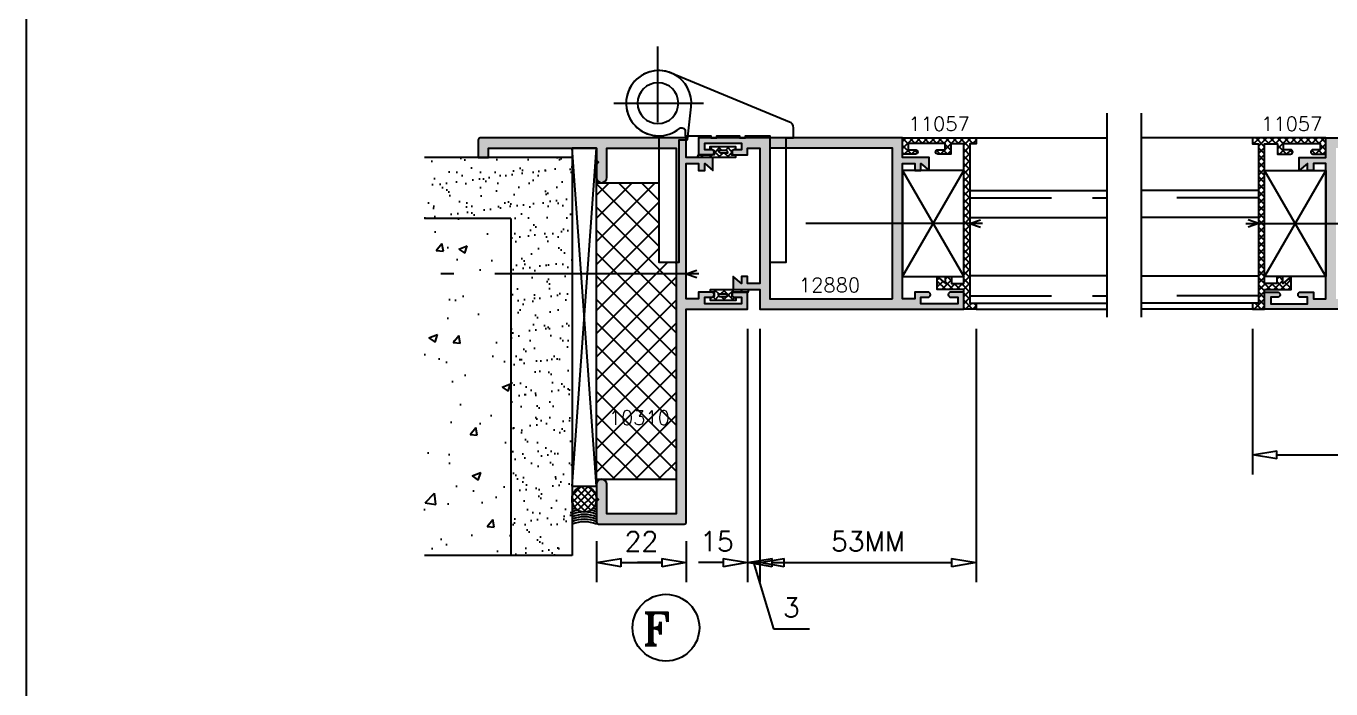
# Model space of a CAD drawing. Header units: centimetres. Extents: x -10126 to 3518, y -12053 to -9298.
# Drawn here: x 1520 to 2364, y -11293 to -10864 of the extents above; entities that cross this region are included whole.
import ezdxf
from ezdxf.enums import TextEntityAlignment as Align

# ---------------------------------------------------------------- set-up
doc = ezdxf.new("R2010")
doc.units = ezdxf.units.CM
doc.header["$LTSCALE"] = 100
doc.header["$MEASUREMENT"] = 0
doc.header["$PDMODE"] = 1
doc.linetypes.add('CENTER', pattern=[2, 1.25, -0.25, 0.25, -0.25])
doc.linetypes.add('DASHED', pattern=[0.75, 0.5, -0.25])
doc.layers.add('DEFPOINT', color=7, linetype='Continuous', plot=False)
doc.layers.add('TEXT', color=3, linetype='Continuous')
doc.layers.add('WINDOW', color=1, linetype='Continuous')
doc.layers.get('0').freeze()
doc.styles.add('ALUM18', font='romans.shx', dxfattribs={"width": 0.8, "height": 18})
doc.styles.add('ROMANS', font='romans')
doc.styles.add('ROMANT', font='romant', dxfattribs={"width": 0.75, "height": 12})
doc.dimstyles.new('ALUM18', dxfattribs={"dimtxt": 18, "dimasz": 25, "dimexe": 12, "dimexo": 12, "dimgap": 7, "dimtad": 1, "dimlfac": 0.2, "dimdsep": 46, "dimtxsty": 'ALUM18', "dimblk1": 'CLOSEDBLANK', "dimblk2": 'CLOSEDBLANK', "dimsah": 1, "dimcen": 2.5, "dimclrd": 1, "dimclre": 1, "dimclrt": 3, "dimadec": 0, "dimazin": 0, "dimtfac": 1, "dimtofl": 0, "dimtmove": 1, "dimatfit": 3, "dimldrblk": 'CLOSEDBLANK', "dimfxl": 1, "dimtolj": 1, "dimtzin": 0, "dimarcsym": 0})
pattern_1 = [(44.99999999999999, (-2526.388313559903, 987.2342237603461), (-2.20970869120796, 2.209708691207962), []), (135, (-2526.388313559903, 987.2342237603461), (-2.209708691207962, -2.20970869120796), [])]

# ---------------------------------------------------------------- blocks, each defined once
blk = doc.blocks.new('_CLOSEDBLANK')
at = {"color": 0, "linetype": 'ByBlock'}
for p, q in [((-1, 0.1666666666666667), (0, 0)), ((-1, 0.1666666666666667), (-1, -0.1666666666666667)), ((0, 0), (-1, -0.1666666666666667))]:
    blk.add_line(p, q, dxfattribs=at)
blk = doc.blocks.new('*D49')
at = {"color": 1, "lineweight": -2, "transparency": 16777216}
for p, q in [((197.9256486694503, 203.7181262749491), (197.9256486694503, 48.34944260965676)), ((205.4256486694503, 203.7181262749491), (205.4256486694503, 48.34944260965676)), ((182.9256486694503, 60.34944260965676), (167.9256486694503, 60.34944260965676)), ((197.9256486694503, 60.34944260965676), (205.4256486694503, 60.34944260965676)), ((201.6756486694503, 60.34944260965676), (213.8256486694503, 19.84944260965676)), ((220.4256486694503, 60.34944260965676), (235.4256486694503, 60.34944260965676)), ((213.8256486694503, 19.84944260965676), (235.8256486694503, 19.84944260965676))]:
    blk.add_line(p, q, dxfattribs=at)
at = {"layer": 'DEFPOINT', "color": 0, "transparency": 16777216}
for p in [(197.9256486694503, 215.7181262749491), (205.4256486694503, 215.7181262749491), (205.4256486694503, 60.34944260965676)]:
    blk.add_point(p, dxfattribs=at)
at = {"color": 1, "lineweight": -2, "transparency": 16777216, "xscale": 15, "yscale": 15, "zscale": 15}
blk.add_blockref('_CLOSEDBLANK', (197.9256486694503, 60.34944260965676), dxfattribs=at)
at = {"color": 1, "lineweight": -2, "transparency": 16777216, "xscale": 15, "yscale": 15, "zscale": 15, "rotation": 180}
blk.add_blockref('_CLOSEDBLANK', (205.4256486694503, 60.34944260965676), dxfattribs=at)
at = {"color": 3, "transparency": 16777216, "insert": (224.8256486694503, 32.84944260965676), "char_height": 12, "attachment_point": 5, "style": 'ROMANS'}
blk.add_mtext('\\A1;3', dxfattribs=at)
blk = doc.blocks.new('*D50')
at = {"color": 1, "lineweight": -2, "transparency": 16777216}
for p, q in [((197.9256486694503, 203.7181262749491), (197.9256486694503, 48.34944260965676)), ((160.4256486694503, 73.40758539891794), (160.4256486694503, 48.34944260965676)), ((145.4256486694503, 60.34944260965676), (130.4256486694503, 60.34944260965676)), ((212.9256486694503, 60.34944260965676), (227.9256486694503, 60.34944260965676))]:
    blk.add_line(p, q, dxfattribs=at)
at = {"layer": 'DEFPOINT', "color": 0, "transparency": 16777216}
for p in [(197.9256486694503, 215.7181262749491), (160.4256486694503, 85.40758539891794), (197.9256486694503, 60.34944260965676)]:
    blk.add_point(p, dxfattribs=at)
at = {"color": 1, "lineweight": -2, "transparency": 16777216, "xscale": 15, "yscale": 15, "zscale": 15}
blk.add_blockref('_CLOSEDBLANK', (160.4256486694503, 60.34944260965676), dxfattribs=at)
at = {"color": 1, "lineweight": -2, "transparency": 16777216, "xscale": 15, "yscale": 15, "zscale": 15, "rotation": 180}
blk.add_blockref('_CLOSEDBLANK', (197.9256486694503, 60.34944260965676), dxfattribs=at)
at = {"color": 3, "transparency": 16777216, "insert": (179.1756486694503, 73.34944260965676), "char_height": 12, "attachment_point": 5, "style": 'ROMANS'}
blk.add_mtext('\\A1;15', dxfattribs=at)
blk = doc.blocks.new('*D51')
at = {"color": 1, "lineweight": -2, "transparency": 16777216}
for p, q in [((105.4256486694503, 73.40758539891794), (105.4256486694503, 48.34944260965676)), ((160.4256486694503, 73.40758539891794), (160.4256486694503, 48.34944260965676)), ((120.4256486694503, 60.34944260965676), (145.4256486694503, 60.34944260965676))]:
    blk.add_line(p, q, dxfattribs=at)
at = {"layer": 'DEFPOINT', "color": 0, "transparency": 16777216}
for p in [(105.4256486694503, 85.40758539891794), (160.4256486694503, 85.40758539891794), (160.4256486694503, 60.34944260965676)]:
    blk.add_point(p, dxfattribs=at)
at = {"color": 1, "lineweight": -2, "transparency": 16777216, "xscale": 15, "yscale": 15, "zscale": 15, "rotation": 180}
blk.add_blockref('_CLOSEDBLANK', (105.4256486694503, 60.34944260965676), dxfattribs=at)
at = {"color": 1, "lineweight": -2, "transparency": 16777216, "xscale": 15, "yscale": 15, "zscale": 15}
blk.add_blockref('_CLOSEDBLANK', (160.4256486694503, 60.34944260965676), dxfattribs=at)
at = {"color": 3, "transparency": 16777216, "insert": (132.9256486694503, 73.34944260965676), "char_height": 12, "attachment_point": 5, "style": 'ROMANS'}
blk.add_mtext('\\A1;22', dxfattribs=at)
blk = doc.blocks.new('SE6')
h = blk.add_hatch()
h.set_pattern_fill('U', color=11, scale=1.2, angle=45, style=0, double=1, pattern_type=0)
h.set_pattern_definition([(44.99999999999999, (267.8520487134642, 0.2828427124746021), (-0.8485281374238569, 0.8485281374238568), []), (135, (267.8520487134642, 0.2828427124746021), (-0.848528137423857, -0.8485281374238567), [])])
edge = h.paths.add_edge_path()
edge.add_ellipse((-0.5267120752652374, -0.08623168003198155), major_axis=(-2.258281528316132e-15, -3.178248702944439), ratio=0.94391606208183, start_angle=0, end_angle=360)
at = {"color": 21}
for centre, start, end in [((-0.5267120752651806, -8.025999165968443), 112.0199904437736, 112.6198649480406), ((-0.5267120752651806, -8.625999165968445), 110.726073097603, 112.6198649480406), ((-0.5267120752651806, -9.225999165968444), 108.716262534464, 112.6198649480406), ((-0.5267120752651806, -9.825999165968444), 105.8581672355042, 112.6198649480406), ((-0.5267120752651806, -10.42599916596845), 101.6892924814876, 112.6198649480406), ((-0.5267120752651806, -10.42599916596845), 67.38013505196002, 78.31070751851267), ((-0.5267120752651806, -9.825999165968444), 67.38013505196002, 74.1418327644961), ((-0.5267120752651806, -9.225999165968444), 67.38013505196002, 71.2837374655365), ((-0.5267120752651806, -8.625999165968445), 67.38013505196002, 69.27392690239753), ((-0.5267120752651806, -8.025999165968443), 67.38013505196002, 67.98000955622696), ((-0.5267120752651806, -11.02599916596844), 67.38013505196002, 112.6198649480406), ((-0.5267120752651806, -11.62599916596844), 67.38013505196002, 112.6198649480406), ((-0.5267120752651806, -12.22599916596844), 67.38013505196002, 112.6198649480406), ((-0.5267120752651806, -12.82599916596844), 67.38013505196002, 112.6198649480406), ((-0.5267120752651806, -13.42599916596844), 67.38013505196002, 112.6198649480406)]:
    blk.add_arc(centre, 7.800000000000026, start, end, dxfattribs=at)
blk.add_ellipse((-0.5267120752652374, -0.08623168003198162), major_axis=(-2.258281528316134e-15, -3.17824870294444), ratio=0.94391606208183)
blk = doc.blocks.new('*D52')
at = {"color": 1, "lineweight": -2, "transparency": 16777216}
for p, q in [((205.4256486694503, 203.7181262749491), (205.4256486694503, 48.34944260965676)), ((337.9256486694503, 203.7181262749491), (337.9256486694503, 48.34944260965676)), ((220.4256486694503, 60.34944260965676), (322.9256486694503, 60.34944260965676))]:
    blk.add_line(p, q, dxfattribs=at)
at = {"layer": 'DEFPOINT', "color": 0, "transparency": 16777216}
for p in [(205.4256486694503, 215.7181262749491), (337.9256486694503, 215.7181262749491), (337.9256486694503, 60.34944260965676)]:
    blk.add_point(p, dxfattribs=at)
at = {"color": 1, "lineweight": -2, "transparency": 16777216, "xscale": 15, "yscale": 15, "zscale": 15, "rotation": 180}
blk.add_blockref('_CLOSEDBLANK', (205.4256486694503, 60.34944260965676), dxfattribs=at)
at = {"color": 1, "lineweight": -2, "transparency": 16777216, "xscale": 15, "yscale": 15, "zscale": 15}
blk.add_blockref('_CLOSEDBLANK', (337.9256486694503, 60.34944260965676), dxfattribs=at)
at = {"color": 3, "transparency": 16777216, "insert": (271.6756486694503, 73.34944260965676), "char_height": 12, "attachment_point": 5, "style": 'ROMANS'}
blk.add_mtext('\\A1;53MM', dxfattribs=at)
blk = doc.blocks.new('ARO')
at = {"color": 1, "linetype": 'CENTER'}
blk.add_line((2.842170943040401e-14, -3.067310509961317), (2.842170943040401e-14, 40.19827310055871), dxfattribs=at)
at = {"color": 1, "linetype": 'Continuous'}
for q in [(-0.9140273429306944, -2.552750716867024), (0.9140273429307513, -2.552750716867024)]:
    blk.add_line((2.842170943040401e-14, 0), q, dxfattribs=at)
blk = doc.blocks.new('11057')
blk.add_lwpolyline([(19.56915131221356, 0.1911317212763777), (19.56915131221356, 6.691131721276378), (16.36915131221357, 6.691131721276378), (18.06915131221359, 4.691131721276378), (16.36915131221352, 4.691131721276378), (16.36915131221357, 3.191131721276378), (18.06915131221356, 3.191131721276406), (18.06915131221356, 0.1911317212763777), (-16.1308486877864, 0.1911317212763777), (-16.13084868778637, 3.391131721276366), (-13.63136101949968, 3.391131721276366), (-13.63136101949968, 6.541131721276344, 1), (-14.73136101949967, 6.541131721276344), (-14.73136101949967, 4.791131721276372), (-16.23136101949967, 4.791131721276372), (-16.23136101949967, 9.291131721276344), (-16.23136101949967, 13.79113172127637), (-14.73136101949967, 13.79113172127637), (-14.73136101949967, 12.04113172127634, 1), (-13.63136101949965, 12.04113172127634), (-13.63136101949968, 15.19113172127638), (-17.6308486877864, 15.19113172127638), (-17.6308486877864, -2.808868278723622), (-16.13084868778643, -2.808868278723622), (-16.13084868778643, -1.308868278723622), (22.86915131221363, -1.308868278723622), (22.86915131221363, -2.808868278723622), (24.36915131221357, -2.808868278723622), (24.36915131221357, 0.1911317212763777)], format="xyb", close=True)
blk = doc.blocks.new('*D53')
at = {"color": 1, "lineweight": -2, "transparency": 16777216}
for p, q in [((507.1733595942205, 203.7181262749491), (507.1733595942205, 114.398125451653)), ((817.1733595942205, 203.7181262749491), (817.1733595942205, 114.398125451653)), ((522.1733595942205, 126.398125451653), (802.1733595942205, 126.398125451653))]:
    blk.add_line(p, q, dxfattribs=at)
at = {"layer": 'DEFPOINT', "color": 0, "transparency": 16777216}
for p in [(507.1733595942205, 215.7181262749491), (817.1733595942205, 215.7181262749491), (817.1733595942205, 126.398125451653)]:
    blk.add_point(p, dxfattribs=at)
at = {"color": 1, "lineweight": -2, "transparency": 16777216, "xscale": 15, "yscale": 15, "zscale": 15, "rotation": 180}
blk.add_blockref('_CLOSEDBLANK', (507.1733595942205, 126.398125451653), dxfattribs=at)
at = {"color": 1, "lineweight": -2, "transparency": 16777216, "xscale": 15, "yscale": 15, "zscale": 15}
blk.add_blockref('_CLOSEDBLANK', (817.1733595942205, 126.398125451653), dxfattribs=at)
at = {"color": 3, "transparency": 16777216, "insert": (662.1733595942205, 139.398125451653), "char_height": 12, "attachment_point": 5, "style": 'ROMANS'}
blk.add_mtext('\\A1;124MM', dxfattribs=at)
blk = doc.blocks.new('A$C28501ABB')
h = blk.add_hatch(color=256)
edge = h.paths.add_edge_path()
edge.add_arc((108.5506486694503, 108.3431262749397), 3.125000000000371, 2.792870953981334e-05, 179.9999720712905)
edge.add_line((105.4256486694503, 108.3431277982145), (105.4256486694503, 100.2181262749491))
edge.add_line((105.4256486694503, 100.2181262749491), (106.6756486694503, 98.9681262749491))
edge.add_line((106.6756486694503, 98.9681262749491), (105.4256486694503, 97.7181262749491))
edge.add_line((105.4256486694503, 97.7181262749491), (105.4256486694503, 85.2181262749491))
edge.add_arc((106.6756486694503, 85.2181262749491), 1.25, 180, 270)
edge.add_line((106.6756486694503, 83.9681262749491), (159.1756486694503, 83.9681262749491))
edge.add_arc((159.1756486694503, 85.2181262749491), 1.25, 270, 360)
edge.add_line((160.4256486694503, 85.2181262749491), (160.4256486694503, 215.7181262749491))
edge.add_line((160.4256486694503, 215.7181262749491), (197.9256486694503, 215.7181262749491))
edge.add_line((197.9256486694503, 215.7181262749491), (197.9256486694503, 226.2181262749491))
edge.add_line((197.9256486694503, 226.2181262749491), (190.0506462439371, 226.2181262749455))
edge.add_arc((190.0506486693939, 224.5931262749477), 1.624999999999565, 90.00008551904025, 269.9999385179716)
edge.add_line((190.0506469256652, 222.9681262749491), (194.1756486694503, 222.9681262749491))
edge.add_line((194.1756486694503, 222.9681262749491), (194.1756486694503, 218.9681262749491))
edge.add_line((194.1756486694503, 218.9681262749491), (182.9256486694503, 218.9681262749491))
edge.add_line((182.9256486694503, 218.9681262749491), (171.6756486694503, 218.9681262749491))
edge.add_line((171.6756486694503, 218.9681262749491), (171.6756486694503, 222.9681262749491))
edge.add_line((171.6756486694503, 222.9681262749491), (175.800650413119, 222.9681262749491))
edge.add_arc((175.8006486693903, 224.5931262749477), 1.624999999999543, 270.0000614820284, 449.9999144809597)
edge.add_line((175.8006510948471, 226.2181262749455), (167.9256486694503, 226.2181262749455))
edge.add_line((167.9256486694503, 226.2181262749455), (167.9256486694503, 221.9681262749491))
edge.add_line((167.9256486694503, 221.9681262749491), (160.4256486694503, 221.9681262749491))
edge.add_line((160.4256486694503, 221.9681262749491), (160.4256486694503, 304.9681262749455))
edge.add_line((160.4256486694503, 304.9681262749455), (167.9256486694503, 304.9681262749455))
edge.add_line((167.9256486694503, 304.9681262749455), (167.9256486694503, 300.7181262749455))
edge.add_line((167.9256486694503, 300.7181262749455), (171.6756486694503, 300.7181262749455))
edge.add_line((171.6756486694503, 300.7181262749455), (171.6756486694503, 304.9681262749455))
edge.add_line((171.6756486694503, 304.9681262749455), (176.6756486694503, 300.7181262749455))
edge.add_line((176.6756486694503, 300.7181262749455), (176.6756486694503, 308.7181262749455))
edge.add_line((176.6756486694503, 308.7181262749455), (160.4256486694503, 308.7181262749455))
edge.add_line((160.4256486694503, 308.7181262749455), (160.4256486694503, 320.7181262749455))
edge.add_line((160.4256486694503, 320.7181262749455), (34.17564866945031, 320.7181262749491))
edge.add_arc((34.17564866945031, 319.4681262749491), 1.25, 90, 180)
edge.add_line((32.92564866945031, 319.4681262749491), (32.92564866945031, 308.7181262749491))
edge.add_line((32.92564866945031, 308.7181262749491), (39.17564866945031, 308.7181262749491))
edge.add_line((39.17564866945031, 308.7181262749491), (39.17564866945031, 314.4681262749491))
edge.add_line((39.17564866945031, 314.4681262749491), (105.4256486694503, 314.4681262749491))
edge.add_line((105.4256486694503, 314.4681262749491), (105.4256486694503, 306.9681262749491))
edge.add_line((105.4256486694503, 306.9681262749491), (106.6756486694503, 305.7181262749491))
edge.add_line((106.6756486694503, 305.7181262749491), (105.4256486694503, 304.4681262749491))
edge.add_line((105.4256486694503, 304.4681262749491), (105.4256486694503, 296.3431247516692))
edge.add_arc((108.5506486694503, 296.343126274944), 3.125000000000371, 180.0000279287098, 359.9999720712902)
edge.add_line((111.6756486694503, 296.3431247516692), (111.6756486694503, 314.4681262749491))
edge.add_line((111.6756486694503, 314.4681262749491), (154.1756486694503, 314.4681262749491))
edge.add_line((154.1756486694503, 314.4681262749491), (154.1756486694503, 90.2181262749491))
edge.add_line((154.1756486694503, 90.2181262749491), (111.6756486694503, 90.2181262749491))
edge.add_line((111.6756486694503, 90.2181262749491), (111.6756486694503, 108.3431277982145))
h = blk.add_hatch(color=256)
h.paths.add_polyline_path([(286.6756486694503, 221.9681262749491), (286.6756486694503, 314.4681262749491), (267.9256486694503, 314.4681262749491), (211.6756486694503, 314.4681262749491), (211.6756486694503, 221.9681262749491), (267.9256486694503, 221.9681262749491)], flags=16)
edge = h.paths.add_edge_path()
edge.add_line((267.9256486694503, 320.7181262749491), (167.9256486694503, 320.7181262749455))
edge.add_line((167.9256486694503, 320.7181262749455), (167.9256486694503, 310.2181262749455))
edge.add_line((167.9256486694503, 310.2181262749455), (175.8006510948471, 310.2181262749455))
edge.add_arc((175.8006486693903, 311.843126274945), 1.625000000001355, 270.0000855190393, 449.9999385179726)
edge.add_line((175.800650413119, 313.4681262749455), (171.6756486694503, 313.4681262749455))
edge.add_line((171.6756486694503, 313.4681262749455), (171.6756486694503, 317.4681262749455))
edge.add_line((171.6756486694503, 317.4681262749455), (182.9256486694503, 317.4681262749455))
edge.add_line((182.9256486694503, 317.4681262749455), (194.1756486694503, 317.4681262749455))
edge.add_line((194.1756486694503, 317.4681262749455), (194.1756486694503, 313.4681262749455))
edge.add_line((194.1756486694503, 313.4681262749455), (190.0506469256652, 313.4681262749455))
edge.add_arc((190.0506486693939, 311.843126274945), 1.62500000000139, 90.00006148202837, 269.9999144809597)
edge.add_line((190.0506462439371, 310.2181262749455), (197.9256486694503, 310.2181262749491))
edge.add_line((197.9256486694503, 310.2181262749491), (197.9256486694503, 314.4681262749491))
edge.add_line((197.9256486694503, 314.4681262749491), (205.4256486694503, 314.4681262749491))
edge.add_line((205.4256486694503, 314.4681262749491), (205.4256486694503, 231.4681262749491))
edge.add_line((205.4256486694503, 231.4681262749491), (197.9256486694503, 231.4681262749491))
edge.add_line((197.9256486694503, 231.4681262749491), (197.9256486694503, 235.7181262749491))
edge.add_line((197.9256486694503, 235.7181262749491), (194.1756486694503, 235.7181262749455))
edge.add_line((194.1756486694503, 235.7181262749455), (194.1756486694503, 231.4681262749455))
edge.add_line((194.1756486694503, 231.4681262749455), (189.1756486694503, 235.7181262749455))
edge.add_line((189.1756486694503, 235.7181262749455), (189.1756486694503, 227.7181262749455))
edge.add_line((189.1756486694503, 227.7181262749455), (205.4256486694503, 227.7181262749491))
edge.add_line((205.4256486694503, 227.7181262749491), (205.4256486694503, 215.7181262749491))
edge.add_line((205.4256486694503, 215.7181262749491), (267.9256486694503, 215.7181262749491))
edge.add_line((267.9256486694503, 215.7181262749491), (330.4256486694503, 215.7181262749491))
edge.add_line((330.4256486694503, 215.7181262749491), (330.4256486694503, 226.2181262749491))
edge.add_line((330.4256486694503, 226.2181262749491), (322.5506462439371, 226.2181262749491))
edge.add_arc((322.5506486693939, 224.5931262749495), 1.625000000001384, 90.00008551904025, 269.9999385179716)
edge.add_line((322.5506469256652, 222.9681262749491), (326.6756486694503, 222.9681262749491))
edge.add_line((326.6756486694503, 222.9681262749491), (326.6756486694503, 218.9681262749491))
edge.add_line((326.6756486694503, 218.9681262749491), (315.4256486694503, 218.9681262749491))
edge.add_line((315.4256486694503, 218.9681262749491), (304.1756486694503, 218.9681262749491))
edge.add_line((304.1756486694503, 218.9681262749491), (304.1756486694503, 222.9681262749491))
edge.add_line((304.1756486694503, 222.9681262749491), (308.300650413119, 222.9681262749491))
edge.add_arc((308.3006486693903, 224.5931262749477), 1.624999999999543, 270.0000614820284, 449.9999144809597)
edge.add_line((308.3006510948471, 226.2181262749455), (300.4256486694503, 226.2181262749455))
edge.add_line((300.4256486694503, 226.2181262749455), (300.4256486694503, 221.9681262749491))
edge.add_line((300.4256486694503, 221.9681262749491), (292.9256486694503, 221.9681262749491))
edge.add_line((292.9256486694503, 221.9681262749491), (292.9256486694503, 304.9681262749491))
edge.add_line((292.9256486694503, 304.9681262749491), (300.4256486694503, 304.9681262749455))
edge.add_line((300.4256486694503, 304.9681262749455), (300.4256486694503, 300.7181262749455))
edge.add_line((300.4256486694503, 300.7181262749455), (304.1756486694503, 300.7181262749455))
edge.add_line((304.1756486694503, 300.7181262749455), (304.1756486694503, 304.9681262749455))
edge.add_line((304.1756486694503, 304.9681262749455), (309.1756486694503, 300.7181262749455))
edge.add_line((309.1756486694503, 300.7181262749455), (309.1756486694503, 308.7181262749455))
edge.add_line((309.1756486694503, 308.7181262749455), (292.9256486694503, 308.7181262749491))
edge.add_line((292.9256486694503, 308.7181262749491), (292.9256486694503, 320.7181262749491))
edge.add_line((292.9256486694503, 320.7181262749491), (267.9256486694503, 320.7181262749491))
h = blk.add_hatch()
h.set_pattern_fill('ANSI37', color=31, scale=25, angle=-1.343291549938327e-14, style=0)
h.set_pattern_definition(pattern_1)
edge = h.paths.add_edge_path()
edge.add_line((330.4256486693861, 227.7181262749446), (314.1756486693861, 227.7181262749446))
edge.add_line((314.1756486693861, 227.7181262749446), (314.1756486693861, 235.7181262749446))
edge.add_line((314.1756486693861, 235.7181262749446), (319.1756486693861, 231.4681262749445))
edge.add_line((319.1756486693861, 231.4681262749445), (319.1756486693861, 235.7181262749447))
edge.add_line((319.1756486693861, 235.7181262749447), (322.9256486693861, 235.7181262749446))
edge.add_line((322.9256486693861, 235.7181262749446), (322.9256486693861, 231.4681262749446))
edge.add_line((322.9256486693861, 231.4681262749446), (330.4256486693861, 231.4681262749446))
edge.add_line((330.4256486693861, 231.4681262749446), (330.4256486693861, 316.9681262749445))
edge.add_line((330.4256486693861, 316.9681262749445), (322.4256486693862, 316.9681262749444))
edge.add_line((322.4256486693862, 316.9681262749444), (322.4256486693862, 310.7194071042277))
edge.add_line((322.4256486693862, 310.7194071042277), (314.5506486693862, 310.7194071042277))
edge.add_arc((314.5506486693862, 312.0944071042277), 1.375, 90, 270, ccw=False)
edge.add_line((314.5506486693862, 313.4694071042277), (318.9256486693862, 313.4694071042277))
edge.add_line((318.9256486693862, 313.4694071042277), (318.9256486693862, 317.2194071042277))
edge.add_line((318.9256486693862, 317.2194071042277), (307.6756486693862, 317.2194071042277))
edge.add_line((307.6756486693862, 317.2194071042277), (296.4256486693862, 317.2194071042277))
edge.add_line((296.4256486693862, 317.2194071042277), (296.4256486693862, 313.4694071042277))
edge.add_line((296.4256486693862, 313.4694071042277), (300.8006486693862, 313.4694071042277))
edge.add_arc((300.8006486693862, 312.0944071042277), 1.375, -90, 90, ccw=False)
edge.add_line((300.8006486693862, 310.7194071042276), (292.9256486693861, 310.7194071042277))
edge.add_line((292.9256486693861, 310.7194071042277), (292.9256486693861, 320.7181262749445))
edge.add_line((292.9256486693861, 320.7181262749445), (337.9256486693861, 320.7181262749445))
edge.add_line((337.9256486693861, 320.7181262749445), (337.9256486693861, 316.9681262749446))
edge.add_line((337.9256486693861, 316.9681262749446), (334.1756486693861, 316.9681262749446))
edge.add_line((334.1756486693861, 316.9681262749446), (334.1756486693861, 219.4681262749444))
edge.add_line((334.1756486693861, 219.4681262749444), (337.9256486693861, 219.4681262749444))
edge.add_line((337.9256486693861, 219.4681262749444), (337.9256486693861, 215.7181262749446))
edge.add_line((337.9256486693861, 215.7181262749446), (330.4256486693861, 215.7181262749446))
edge.add_line((330.4256486693861, 215.7181262749446), (330.4256486693861, 227.7181262749446))
h = blk.add_hatch()
h.set_pattern_fill('ANSI37', color=41, scale=25, angle=-1.343291549938327e-14, style=0)
h.set_pattern_definition(pattern_1)
edge = h.paths.add_edge_path()
edge.add_line((514.6733595942264, 227.7181262749446), (530.9233595942264, 227.7181262749446))
edge.add_line((530.9233595942264, 227.7181262749446), (530.9233595942264, 235.7181262749446))
edge.add_line((530.9233595942264, 235.7181262749446), (525.9233595942264, 231.4681262749445))
edge.add_line((525.9233595942264, 231.4681262749445), (525.9233595942264, 235.7181262749447))
edge.add_line((525.9233595942264, 235.7181262749447), (522.1733595942264, 235.7181262749446))
edge.add_line((522.1733595942264, 235.7181262749446), (522.1733595942266, 231.4681262749446))
edge.add_line((522.1733595942266, 231.4681262749446), (514.6733595942264, 231.4681262749446))
edge.add_line((514.6733595942264, 231.4681262749446), (514.6733595942264, 316.9681262749445))
edge.add_line((514.6733595942264, 316.9681262749445), (522.6733595942264, 316.9681262749444))
edge.add_line((522.6733595942264, 316.9681262749444), (522.6733595942264, 310.7194071042277))
edge.add_line((522.6733595942264, 310.7194071042277), (530.5483595942264, 310.7194071042277))
edge.add_arc((530.5483595942264, 312.0944071042277), 1.375, 270, 450)
edge.add_line((530.5483595942264, 313.4694071042277), (526.1733595942264, 313.4694071042277))
edge.add_line((526.1733595942264, 313.4694071042277), (526.1733595942264, 317.2194071042277))
edge.add_line((526.1733595942264, 317.2194071042277), (537.4233595942264, 317.2194071042277))
edge.add_line((537.4233595942264, 317.2194071042277), (548.6733595942264, 317.2194071042277))
edge.add_line((548.6733595942264, 317.2194071042277), (548.6733595942264, 313.4694071042277))
edge.add_line((548.6733595942264, 313.4694071042277), (544.2983595942264, 313.4694071042277))
edge.add_arc((544.2983595942264, 312.0944071042277), 1.375, 90, 270)
edge.add_line((544.2983595942264, 310.7194071042276), (552.1733595942264, 310.7194071042277))
edge.add_line((552.1733595942264, 310.7194071042277), (552.1733595942264, 320.7181262749445))
edge.add_line((552.1733595942264, 320.7181262749445), (507.1733595942265, 320.7181262749445))
edge.add_line((507.1733595942265, 320.7181262749445), (507.1733595942265, 316.9681262749446))
edge.add_line((507.1733595942265, 316.9681262749446), (510.9233595942265, 316.9681262749446))
edge.add_line((510.9233595942265, 316.9681262749446), (510.9233595942265, 219.4681262749444))
edge.add_line((510.9233595942265, 219.4681262749444), (507.1733595942265, 219.4681262749444))
edge.add_line((507.1733595942265, 219.4681262749444), (507.1733595942265, 215.7181262749446))
edge.add_line((507.1733595942265, 215.7181262749446), (514.6733595942264, 215.7181262749446))
edge.add_line((514.6733595942264, 215.7181262749446), (514.6733595942264, 227.7181262749446))
h = blk.add_hatch(color=256)
edge = h.paths.add_edge_path()
edge.add_line((614.6733595942205, 215.7181262749491), (514.6733595942205, 215.7181262749491))
edge.add_line((514.6733595942205, 215.7181262749491), (514.6733595942205, 226.2181262749491))
edge.add_line((514.6733595942205, 226.2181262749491), (522.5483620196756, 226.2181262749455))
edge.add_arc((522.5483595942187, 224.5931262749477), 1.624999999999565, -89.9999385179716, 89.99991448095972, ccw=False)
edge.add_line((522.5483613379474, 222.9681262749491), (518.4233595942205, 222.9681262749491))
edge.add_line((518.4233595942205, 222.9681262749491), (518.4233595942205, 218.9681262749491))
edge.add_line((518.4233595942205, 218.9681262749491), (529.6733595942205, 218.9681262749491))
edge.add_line((529.6733595942205, 218.9681262749491), (540.9233595942205, 218.9681262749491))
edge.add_line((540.9233595942205, 218.9681262749491), (540.9233595942205, 222.9681262749491))
edge.add_line((540.9233595942205, 222.9681262749491), (536.7983578504936, 222.9681262749491))
edge.add_arc((536.7983595942223, 224.5931262749477), 1.624999999999543, 90.00008551904028, 269.9999385179716, ccw=False)
edge.add_line((536.7983571687655, 226.2181262749455), (544.6733595942205, 226.2181262749491))
edge.add_line((544.6733595942205, 226.2181262749491), (544.6733595942205, 221.9681262749491))
edge.add_line((544.6733595942205, 221.9681262749491), (552.1733595942205, 221.9681262749491))
edge.add_line((552.1733595942205, 221.9681262749491), (552.1733595942205, 304.9681262749491))
edge.add_line((552.1733595942205, 304.9681262749491), (544.6733595942205, 304.9681262749491))
edge.add_line((544.6733595942205, 304.9681262749491), (544.6733595942205, 300.7181262749491))
edge.add_line((544.6733595942205, 300.7181262749491), (540.9233595942205, 300.7181262749491))
edge.add_line((540.9233595942205, 300.7181262749491), (540.9233595942205, 304.9681262749491))
edge.add_line((540.9233595942205, 304.9681262749491), (535.9233595942205, 300.7181262749455))
edge.add_line((535.9233595942205, 300.7181262749455), (535.9233595942205, 308.7181262749455))
edge.add_line((535.9233595942205, 308.7181262749455), (552.1733595942205, 308.7181262749491))
edge.add_line((552.1733595942205, 308.7181262749491), (552.1733595942205, 320.7181262749491))
edge.add_line((552.1733595942205, 320.7181262749491), (614.6733595942205, 320.7181262749455))
edge.add_line((614.6733595942205, 320.7181262749455), (677.1733595942205, 320.7181262749491))
edge.add_line((677.1733595942205, 320.7181262749491), (677.1733595942205, 310.2181262749491))
edge.add_line((677.1733595942205, 310.2181262749491), (669.2983571687655, 310.2181262749491))
edge.add_arc((669.2983595942223, 311.8431262749486), 1.625000000001355, 90.0000614820284, 269.9999144809597, ccw=False)
edge.add_line((669.2983578504936, 313.4681262749491), (673.4233595942205, 313.4681262749491))
edge.add_line((673.4233595942205, 313.4681262749491), (673.4233595942205, 317.4681262749491))
edge.add_line((673.4233595942205, 317.4681262749491), (662.1733595942205, 317.4681262749491))
edge.add_line((662.1733595942205, 317.4681262749491), (650.9233595942205, 317.4681262749491))
edge.add_line((650.9233595942205, 317.4681262749491), (650.9233595942205, 313.4681262749491))
edge.add_line((650.9233595942205, 313.4681262749491), (655.0483613379474, 313.4681262749491))
edge.add_arc((655.0483595942187, 311.8431262749486), 1.62500000000139, -89.99991448095972, 89.9999385179716, ccw=False)
edge.add_line((655.0483620196756, 310.2181262749491), (647.1733595942205, 310.2181262749455))
edge.add_line((647.1733595942205, 310.2181262749455), (647.1733595942205, 314.4681262749455))
edge.add_line((647.1733595942205, 314.4681262749455), (639.6733595942205, 314.4681262749455))
edge.add_line((639.6733595942205, 314.4681262749455), (639.6733595942205, 231.4681262749455))
edge.add_line((639.6733595942205, 231.4681262749455), (647.1733595942205, 231.4681262749455))
edge.add_line((647.1733595942205, 231.4681262749455), (647.1733595942205, 235.7181262749455))
edge.add_line((647.1733595942205, 235.7181262749455), (650.9233595942205, 235.7181262749491))
edge.add_line((650.9233595942205, 235.7181262749491), (650.9233595942205, 231.4681262749491))
edge.add_line((650.9233595942205, 231.4681262749491), (655.9233595942205, 235.7181262749491))
edge.add_line((655.9233595942205, 235.7181262749491), (655.9233595942205, 227.7181262749491))
edge.add_line((655.9233595942205, 227.7181262749491), (639.6733595942205, 227.7181262749455))
edge.add_line((639.6733595942205, 227.7181262749455), (639.6733595942205, 215.7181262749491))
edge.add_line((639.6733595942205, 215.7181262749491), (614.6733595942205, 215.7181262749491))
h.paths.add_polyline_path([(633.4233595942205, 314.4681262749455), (633.4233595942205, 221.9681262749491), (614.6733595942205, 221.9681262749491), (558.4233595942205, 221.9681262749491), (558.4233595942205, 314.4681262749491), (614.6733595942205, 314.4681262749455)], flags=16)
at = {"linetype": 'Continuous'}
h = blk.add_hatch(dxfattribs=at)
h.set_pattern_fill('U', color=11, scale=3.75, angle=-45.00000000000003, style=0, double=1, pattern_type=0)
h.set_pattern_definition([(314.9999999999999, (-2898.62732337942, 323.7678365984884), (2.651650429449554, 2.651650429449552), []), (44.99999999999999, (-2898.62732337942, 323.7678365984884), (-2.651650429449552, 2.651650429449555), [])])
edge = h.paths.add_edge_path(flags=16)
edge.add_line((180.3221034821763, 313.210899865162), (184.3860832479841, 313.210899865162))
edge.add_arc((184.3860832479841, 311.960899865162), 1.25, 0, 90, ccw=False)
edge.add_line((185.6360832479841, 311.960899865162), (185.6360832479841, 311.3914446472863))
edge.add_line((185.6360832479841, 311.3914446472863), (181.5721034821763, 311.3914446472863))
edge.add_arc((181.5721034821763, 312.6414446472863), 1.25, 180, 270, ccw=False)
edge.add_line((180.3221034821763, 312.6414446472863), (180.3221034821763, 313.210899865162))
edge = h.paths.add_edge_path()
edge.add_line((190.8439824180386, 309.4979770313894), (190.8439824180386, 310.1177462377909))
edge.add_line((190.8439824180386, 310.1177462377909), (188.4001902294985, 310.1177462377909))
edge.add_line((188.4001902294985, 310.1177462377909), (188.4001902294985, 312.9538475689133))
edge.add_line((188.4001902294985, 312.9538475689133), (190.7891509655456, 314.1198622831525))
edge.add_line((190.7891509655456, 314.1198622831525), (190.7891509655456, 315.1229770313894))
edge.add_line((190.7891509655456, 315.1229770313894), (174.8073920536845, 315.1229770313894))
edge.add_line((174.8073920536845, 315.1229770313894), (174.8073920536845, 314.2607228779907))
edge.add_line((174.8073920536845, 314.2607228779907), (177.4208289258822, 312.9851448403588))
edge.add_line((177.4208289258822, 312.9851448403588), (177.4208289258822, 310.2160992801455))
edge.add_line((177.4208289258822, 310.2160992801455), (167.6477425333287, 310.2160992801455))
edge.add_line((167.6477425333287, 310.2160992801455), (167.0851771548332, 308.7912689404566))
edge.add_line((167.0851771548332, 308.7912689404566), (190.8439824180386, 308.7912689404566))
edge.add_line((190.8439824180386, 308.7912689404566), (190.8439824180386, 310.1177462377909))
h = blk.add_hatch()
h.set_pattern_fill('AR-SAND', color=256, scale=7.5, angle=-1.343291549938327e-14, style=0)
h.set_pattern_definition([(37.49999999999999, (-19.83813786428072, -7.392756140661731), (-0.4724501858220578, 14.45117826759869), [0, -11.4, 0, -12.75, 0, -12.1875]), (7.499999999999985, (-19.83813786428072, -7.392756140661731), (13.27332528950796, 21.16609548922305), [0, -6.149999999999999, 0, -10.275, 0, -3.9375]), (327.5, (-29.06313786425744, -7.392756140661731), (23.35606396313622, 0.04244290152722826), [0, -3.749999999999999, 0, -13.5, 0, -17.62499999999999]), (317.4999999999999, (-29.06313786425744, -7.392756140661731), (22.5459495342922, 6.582566737006863), [0, -1.875, 0, -8.85, 0, -10.125])])
h.paths.add_polyline_path([(52.92564866945031, 64.656168227737), (90.42564866945031, 64.656168227737), (90.42564866945031, 237.3047553109336), (52.92564866945031, 237.3047553109336)])
h.paths.add_polyline_path([(52.9256486693921, 271.2181262749491), (52.9256486693921, 237.3047553109336), (90.42564866945031, 237.3047553109336), (90.42564866945031, 308.7181262749345), (1.235920353792608e-05, 308.7181262749345), (1.235920353792608e-05, 271.2181262749491)])
h = blk.add_hatch()
h.set_pattern_fill('_U', color=11, scale=10, angle=44.99999999999999, style=0, double=1, pattern_type=0)
h.set_pattern_definition([(44.99999999999999, (-25.31001514071249, 423.7353818466781), (-7.071067811865473, 7.071067811865477), []), (135, (-25.31001514071249, 423.7353818466781), (-7.071067811865477, -7.071067811865473), [])])
h.paths.add_polyline_path([(154.1756486694503, 244.4681262749491), (143.5506486694503, 244.4681262749491), (143.5506486694503, 293.2181262749491), (105.4256486694503, 293.2181262749491), (105.4256486694503, 111.468126274498), (154.1756486694503, 111.468126274498)])
h.paths.add_polyline_path([(115.982466631307, 145.5095946722704), (146.190799964621, 145.5095946722704), (146.190799964621, 154.8845946722704), (115.982466631307, 154.8845946722704)], flags=24)
h = blk.add_hatch()
h.set_pattern_fill('AR-CONC', color=256, scale=7.5, angle=-1.343291549938327e-14, style=0)
h.set_pattern_definition([(49.99999999999997, (-19.83813786428072, -7.392756140661731), (53.79451369505651, -4.706410123694646), [5.625, -61.875]), (355, (-19.83813786428072, -7.392756140661731), (-10.40635002097499, 56.41441002750089), [4.5, -49.49999999999999]), (100.4513999999999, (-15.35526186428615, -7.784956640667588), (43.38820362855164, 51.70796565457152), [4.780514249999944, -52.58565839999953]), (46.1842, (-19.83813786428072, 7.607243859338269), (80.04307864692333, -12.41392607467637), [8.4375, -92.8125]), (96.63559999999993, (-13.16788198924041, 6.57274583434446), (70.09970291615276, 73.05884031753313), [7.170771599999902, -78.87847499999843]), (351.1841999999999, (-19.83813786428072, 7.607243859338269), (70.09964588502204, 73.05889506939933), [6.749999999999959, -74.24999999999935]), (20.99999999999998, (-12.33813786428072, 3.857243859338269), (44.76802890888462, -30.19641679990042), [5.624999999999998, -61.87499999999999]), (326, (-12.33813786428072, 3.857243859338269), (18.24864989411864, 54.38625337851397), [4.5, -49.49999999999999]), (71.45139999999999, (-8.60747038925183, 1.340873409337291), (63.01669714361176, 24.18978725324641), [4.78051425, -52.58565839999999]), (37.49999999999999, (-19.83813786428072, -7.392756140661731), (0.9119891487968059, 24.96703903734836), [0, -48.9, 0, -50.25, 0, -49.6875]), (7.499999999999985, (-19.83813786428072, -7.392756140661731), (19.73021530816115, 29.58087839117702), [0, -28.65, 0, -47.77499999999999, 0, -18.9375]), (327.5, (-36.56313786425744, -7.392756140661731), (40.03668271293068, -1.691615380078494), [0, -18.74999999999999, 0, -58.49999999999999, 0, -77.62499999999997]), (317.4999999999999, (-44.06313786425744, -7.392756140661731), (43.73896270067897, 7.507873674923813), [0, -24.375, 0, -38.84999999999999, 0, -55.12499999999999])])
h.paths.add_polyline_path([(1.235920353792608e-05, 64.656168227737), (52.92564866945031, 64.656168227737), (52.92564866945031, 271.2181262749491), (1.235920353792608e-05, 271.2181262749564)])
h = blk.add_hatch(dxfattribs=at)
h.set_pattern_fill('U', color=11, scale=3.75, angle=-45.00000000000003, style=0, double=1, pattern_type=0)
h.set_pattern_definition([(314.9999999999999, (-2898.362996451935, 323.7678365984884), (2.651650429449554, 2.651650429449552), []), (44.99999999999999, (-2898.362996451935, 323.7678365984884), (-2.651650429449552, 2.651650429449555), [])])
edge = h.paths.add_edge_path(flags=16)
edge.add_line((185.5387664645968, 223.2212986951472), (181.4747866987891, 223.2212986951472))
edge.add_arc((181.4747866987873, 224.4712986951454), 1.249999999998181, 180.0000000000834, 270.00000000008333, ccw=False)
edge.add_line((180.2247866987891, 224.4712986951436), (180.2247866987891, 225.0407539130192))
edge.add_line((180.2247866987891, 225.0407539130192), (184.2887664645968, 225.0407539130192))
edge.add_arc((184.2887664645987, 223.790753913021), 1.249999999998181, 8.338929546880536e-11, 90.00000000008328, ccw=False)
edge.add_line((185.5387664645968, 223.7907539130229), (185.5387664645968, 223.2212986951472))
edge = h.paths.add_edge_path()
edge.add_line((175.0168875286763, 226.9342215289162), (175.0168875286763, 226.3144523225146))
edge.add_line((175.0168875286763, 226.3144523225146), (177.4606797172164, 226.3144523225146))
edge.add_line((177.4606797172164, 226.3144523225146), (177.4606797172164, 223.4783509913959))
edge.add_line((177.4606797172164, 223.4783509913959), (175.0717189812276, 222.3123362771566))
edge.add_line((175.0717189812276, 222.3123362771566), (175.0717189812276, 221.3092215289198))
edge.add_line((175.0717189812276, 221.3092215289198), (191.0534778930887, 221.3092215289198))
edge.add_line((191.0534778930887, 221.3092215289198), (191.0534778930887, 222.1714756823185))
edge.add_line((191.0534778930887, 222.1714756823185), (188.4400410208909, 223.4470537199504))
edge.add_line((188.4400410208909, 223.4470537199504), (188.4400410208909, 226.2160992801455))
edge.add_line((188.4400410208909, 226.2160992801455), (198.2131274133862, 226.2160992801491))
edge.add_line((198.2131274133862, 226.2160992801491), (198.7756927919399, 227.6409296198526))
edge.add_line((198.7756927919399, 227.6409296198526), (175.0168875286763, 227.640929619849))
edge.add_line((175.0168875286763, 227.640929619849), (175.0168875286763, 226.3144523225146))
at = {"color": 1, "linetype": 'CENTER'}
for p, q in [((143.0506486694503, 330.3065103738318), (143.0506486694503, 376.6812566231365)), ((115.9768105450494, 341.9681262749491), (170.8810175646504, 341.9681262749455)), ((418.1035990872479, 335.8281181897419), (418.1035990872479, 192.9096767945721)), ((439.1021719060664, 335.8281181897455), (439.1021719060664, 192.9096767945721)), ((168.0939249443181, 237.30475531093), (9.998814597696764, 237.3047553109336)), ((90.42564866945031, 64.656168227737), (1.235920353792608e-05, 64.656168227737))]:
    blk.add_line(p, q, dxfattribs=at)
at = {"color": 1}
for p, q in [((337.9256486694503, 320.7181262749491), (418.1035990872479, 320.7181262749455)), ((507.1733595942205, 320.7181262749491), (439.1021719060664, 320.7181262749491)), ((105.4256486694503, 107.2026258711248), (90.42564866945031, 314.4681262749491)), ((90.42564866945031, 107.2026258711248), (105.4256486694503, 314.4681262749491)), ((292.9256486694503, 235.7181262749491), (330.4256486694503, 300.7181262749491)), ((292.9256486694503, 300.7181262749491), (330.4256486694503, 235.7181262749491)), ((552.1733595942205, 300.7181262749491), (514.6733595942205, 235.7181262749491)), ((552.1733595942205, 235.7181262749491), (514.6733595942205, 300.7181262749491)), ((334.1756486694503, 288.4681262749491), (418.1035990872479, 288.4681262749455)), ((510.9233595942205, 288.4681262749491), (439.1021719060664, 288.4681262749491)), ((334.1756486694503, 271.8744580817856), (418.1035990872479, 271.874458081782)), ((510.9233595942205, 271.8744580817856), (439.1021719060664, 271.8744580817856)), ((418.1035990872479, 236.0617944680944), (334.1756486694503, 236.061794468098)), ((439.1021719060664, 236.061794468098), (510.9233595942205, 236.061794468098)), ((337.9256486694503, 219.4681262749491), (418.1035990872479, 219.4681262749491)), ((507.1733595942205, 219.4681262749491), (439.1021719060664, 219.4681262749491)), ((337.9256486694503, 215.7181262749491), (418.1035990872479, 215.7181262749491)), ((507.1733595942205, 215.7181262749491), (439.1021719060664, 215.7181262749491))]:
    blk.add_line(p, q, dxfattribs=at)
at = {"color": 6}
for p, q in [((90.42564866945031, 314.4681262749491), (90.42564866945031, 64.656168227737)), ((90.42564866945031, 308.7181262749491), (1.235920353792608e-05, 308.7181262749491))]:
    blk.add_line(p, q, dxfattribs=at)
for p, q in [((105.4256486694503, 108.3431277982145), (105.4256486694503, 296.3431247516692)), ((105.4256486694503, 293.2181262749491), (143.5506486694503, 293.2181262749491)), ((105.4256486694503, 111.468126274498), (154.1756486694503, 111.468126274498))]:
    blk.add_line(p, q)
at = {"color": 1, "linetype": 'DASHED'}
for p, q in [((334.1756486694503, 283.9681262749491), (418.1035990872479, 283.9681262749455)), ((510.9233595942205, 283.9681262749491), (439.1021719060664, 283.9681262749491)), ((334.1756486694503, 223.9681262749491), (418.1035990872479, 223.9681262749491)), ((510.9233595942205, 223.9681262749491), (439.1021719060664, 223.9681262749491))]:
    blk.add_line(p, q, dxfattribs=at)
at = {"color": 4}
for q in [(1.235920353792608e-05, 271.2181262749491), (52.92564866945031, 64.656168227737)]:
    blk.add_line((52.92564866945031, 271.2181262749491), q, dxfattribs=at)
at = {"color": 1, "linetype": 'Continuous'}
for q in [(166.8075254615687, 239.5898236682497), (166.8075254615687, 235.0196869535957)]:
    blk.add_line((160.4256486694503, 237.30475531093), q, dxfattribs=at)
at = {"color": 1}
for points in [[(151.1990960205731, 360.4478787926619, 1.761919734462001), (156.1927686260024, 326.4704876482701, -0.6322083898792443), (159.8006486694503, 324.7575590395954), (159.8006486694503, 321.9681262749455), (175.4256486694503, 321.9681262749455), (175.4256486694503, 320.7181262749455), (179.1756486694503, 320.7181262749455), (179.1756486694503, 321.9681262749455), (192.9256486694503, 321.9681262749455), (192.9256486694503, 320.7181262749455), (196.6756486694503, 320.7181262749491), (196.6756486694503, 321.9681262749491), (211.6756486694503, 321.9681262749491), (211.6756486694503, 244.4681262749491), (221.6756486694503, 244.4681262749491), (221.6756486694503, 320.7181262749491), (226.0506486694503, 320.7181262749491), (226.0506486694503, 326.9616899799421, 0.3034238249457566), (223.7347325477458, 330.4266435770096)], [(161.0506486694503, 319.4681262749455), (163.4147018450603, 339.6401676337791, 2.628519157286723), (143.5506486694503, 321.9681262749491), (143.5506486694503, 244.4681262749491), (156.0506486694503, 244.4681262749491), (156.0506486694503, 319.4681262749491)]]:
    blk.add_lwpolyline(points, format="xyb", close=True, dxfattribs=at)
blk.add_lwpolyline([(111.6756486694503, 108.3431277982145, 0.9999995125521812), (105.4256486694503, 108.3431277982145), (105.4256486694503, 100.2181262749491), (106.6756486694503, 98.9681262749491), (105.4256486694503, 97.7181262749491), (105.4256486694503, 85.2181262749491, 0.414213562373095), (106.6756486694503, 83.9681262749491), (159.1756486694503, 83.9681262749491, 0.414213562373095), (160.4256486694503, 85.2181262749491), (160.4256486694503, 215.7181262749491), (197.9256486694503, 215.7181262749491), (197.9256486694503, 226.2181262749491), (190.0506462439371, 226.2181262749455, 0.9999987171745056), (190.0506469256652, 222.9681262749491), (194.1756486694503, 222.9681262749491), (194.1756486694503, 218.9681262749491), (182.9256486694503, 218.9681262749491), (171.6756486694503, 218.9681262749491), (171.6756486694503, 222.9681262749491), (175.800650413119, 222.9681262749491, 0.9999987171745058), (175.8006510948471, 226.2181262749455), (167.9256486694503, 226.2181262749455), (167.9256486694503, 221.9681262749491), (160.4256486694503, 221.9681262749491), (160.4256486694503, 304.9681262749455), (167.9256486694503, 304.9681262749455), (167.9256486694503, 300.7181262749455), (171.6756486694503, 300.7181262749455), (171.6756486694503, 304.9681262749455), (176.6756486694503, 300.7181262749455), (176.6756486694503, 308.7181262749455), (160.4256486694503, 308.7181262749455), (160.4256486694503, 320.7181262749455), (34.17564866945031, 320.7181262749491, 0.414213562373095), (32.92564866945031, 319.4681262749491), (32.92564866945031, 308.7181262749491), (39.17564866945031, 308.7181262749491), (39.17564866945031, 314.4681262749491), (105.4256486694503, 314.4681262749491), (105.4256486694503, 306.9681262749491), (106.6756486694503, 305.7181262749491), (105.4256486694503, 304.4681262749491), (105.4256486694503, 296.3431247516692, 0.9999995125521817), (111.6756486694503, 296.3431247516692), (111.6756486694503, 314.4681262749491), (154.1756486694503, 314.4681262749491), (154.1756486694503, 90.2181262749491), (111.6756486694503, 90.2181262749491)], format="xyb", close=True)
at = {"color": 7}
blk.add_lwpolyline([(267.9256486694503, 320.7181262749491), (167.9256486694503, 320.7181262749455), (167.9256486694503, 310.2181262749455), (175.8006510948471, 310.2181262749455, 0.9999987171745061), (175.800650413119, 313.4681262749455), (171.6756486694503, 313.4681262749455), (171.6756486694503, 317.4681262749455), (182.9256486694503, 317.4681262749455), (194.1756486694503, 317.4681262749455), (194.1756486694503, 313.4681262749455), (190.0506469256652, 313.4681262749455, 0.9999987171745058), (190.0506462439371, 310.2181262749455), (197.9256486694503, 310.2181262749491), (197.9256486694503, 314.4681262749491), (205.4256486694503, 314.4681262749491), (205.4256486694503, 231.4681262749491), (197.9256486694503, 231.4681262749491), (197.9256486694503, 235.7181262749491), (194.1756486694503, 235.7181262749455), (194.1756486694503, 231.4681262749455), (189.1756486694503, 235.7181262749455), (189.1756486694503, 227.7181262749455), (205.4256486694503, 227.7181262749491), (205.4256486694503, 215.7181262749491), (267.9256486694503, 215.7181262749491), (330.4256486694503, 215.7181262749491), (330.4256486694503, 226.2181262749491), (322.5506462439371, 226.2181262749491, 0.9999987171745056), (322.5506469256652, 222.9681262749491), (326.6756486694503, 222.9681262749491), (326.6756486694503, 218.9681262749491), (315.4256486694503, 218.9681262749491), (304.1756486694503, 218.9681262749491), (304.1756486694503, 222.9681262749491), (308.300650413119, 222.9681262749491, 0.9999987171745061), (308.3006510948471, 226.2181262749455), (300.4256486694503, 226.2181262749455), (300.4256486694503, 221.9681262749491), (292.9256486694503, 221.9681262749491), (292.9256486694503, 304.9681262749491), (300.4256486694503, 304.9681262749455), (300.4256486694503, 300.7181262749455), (304.1756486694503, 300.7181262749455), (304.1756486694503, 304.9681262749455), (309.1756486694503, 300.7181262749455), (309.1756486694503, 308.7181262749455), (292.9256486694503, 308.7181262749491), (292.9256486694503, 320.7181262749491)], format="xyb", close=True, dxfattribs=at)
blk.add_lwpolyline([(614.6733595942205, 215.7181262749491), (514.6733595942205, 215.7181262749491), (514.6733595942205, 226.2181262749491), (522.5483620196756, 226.2181262749455, -0.9999987171745061), (522.5483613379474, 222.9681262749491), (518.4233595942205, 222.9681262749491), (518.4233595942205, 218.9681262749491), (529.6733595942205, 218.9681262749491), (540.9233595942205, 218.9681262749491), (540.9233595942205, 222.9681262749491), (536.7983578504936, 222.9681262749491, -0.9999987171745058), (536.7983571687655, 226.2181262749455), (544.6733595942205, 226.2181262749491), (544.6733595942205, 221.9681262749491), (552.1733595942205, 221.9681262749491), (552.1733595942205, 304.9681262749491), (544.6733595942205, 304.9681262749491), (544.6733595942205, 300.7181262749491), (540.9233595942205, 300.7181262749491), (540.9233595942205, 304.9681262749491), (535.9233595942205, 300.7181262749455), (535.9233595942205, 308.7181262749455), (552.1733595942205, 308.7181262749491), (552.1733595942205, 320.7181262749491), (614.6733595942205, 320.7181262749455)], format="xyb", dxfattribs=at)
blk.add_lwpolyline([(90.42564866945031, 107.2026258711248), (105.4256486694503, 107.2026258711248), (105.4256486694503, 314.4681262749491), (90.42564866945031, 314.4681262749491)], close=True)
at = {"color": 11}
for points in [[(190.8439824180386, 309.4979770313894), (190.8439824180386, 310.1177462377909), (188.4001902294985, 310.1177462377909), (188.4001902294985, 312.9538475689133), (190.7891509655456, 314.1198622831525), (190.7891509655456, 315.1229770313894), (174.8073920536845, 315.1229770313894), (174.8073920536845, 314.2607228779907), (177.4208289258822, 312.9851448403588), (177.4208289258822, 310.2160992801455), (167.6477425333287, 310.2160992801455), (167.0851771548332, 308.7912689404566), (190.8439824180386, 308.7912689404566), (190.8439824180386, 310.1177462377909)], [(175.0168875286763, 226.9342215289162), (175.0168875286763, 226.3144523225146), (177.4606797172164, 226.3144523225146), (177.4606797172164, 223.4783509913959), (175.0717189812276, 222.3123362771566), (175.0717189812276, 221.3092215289198), (191.0534778930887, 221.3092215289198), (191.0534778930887, 222.1714756823185), (188.4400410208909, 223.4470537199504), (188.4400410208909, 226.2160992801455), (198.2131274133862, 226.2160992801491), (198.7756927919399, 227.6409296198526), (175.0168875286763, 227.640929619849), (175.0168875286763, 226.3144523225146)]]:
    blk.add_lwpolyline(points, dxfattribs=at)
for points in [[(180.3221034821763, 313.210899865162), (184.3860832479841, 313.210899865162, -0.4142135623730953), (185.6360832479841, 311.960899865162), (185.6360832479841, 311.3914446472863), (181.5721034821763, 311.3914446472863, -0.4142135623730949), (180.3221034821763, 312.6414446472863)], [(185.5387664645968, 223.2212986951472), (181.4747866987891, 223.2212986951472, -0.4142135623730953), (180.2247866987891, 224.4712986951436), (180.2247866987891, 225.0407539130192), (184.2887664645968, 225.0407539130192, -0.4142135623730949), (185.5387664645968, 223.7907539130229)]]:
    blk.add_lwpolyline(points, format="xyb", close=True, dxfattribs=at)
at = {"color": 7}
blk.add_lwpolyline([(286.6756486694503, 221.9681262749491), (286.6756486694503, 314.4681262749491), (267.9256486694503, 314.4681262749491), (211.6756486694503, 314.4681262749491), (211.6756486694503, 221.9681262749491), (267.9256486694503, 221.9681262749491)], close=True, dxfattribs=at)
at = {"color": 1}
for points in [[(330.4256486694503, 300.7181262749491), (292.9256486694503, 300.7181262749491), (292.9256486694503, 235.7181262749491), (330.4256486694503, 235.7181262749491)], [(514.6733595942205, 300.7181262749491), (552.1733595942205, 300.7181262749491), (552.1733595942205, 235.7181262749491), (514.6733595942205, 235.7181262749491)]]:
    blk.add_lwpolyline(points, close=True, dxfattribs=at)
blk.add_circle((147.9507262668631, 20.45332688836606), 20.45332044458713)
for start, end in [(0, 180), (180, 0)]:
    blk.add_arc((143.0506486694503, 341.9681262749491), 12.5, start, end, dxfattribs=at)
at = {"yscale": 2.5, "zscale": 2.5}
for name, p, xscale, rotation in [('11057', (330.9034779725771, 276.6410045554785), -2.5, 90), ('11057', (514.1955302910355, 276.6410045554785), 2.5, 270), ('ARO', (334.1756486694503, 268.2181262749491), 2.5, 90), ('ARO', (510.9233595942205, 268.2181262749491), -2.5, 270)]:
    blk.add_blockref(name, p, dxfattribs=dict(at, xscale=xscale, rotation=rotation))
at = {"xscale": 2.5, "yscale": 2.5, "zscale": 2.5}
blk.add_blockref('SE6', (99.24242885757121, 99.4725833138491), dxfattribs=at)
at = {"color": 2, "style": 'ROMANS'}
for s, p in [('11057', (315.3041744715592, 329.329973692873)), ('11057', (531.312186526513, 329.3299736928693)), ('12880', (248.1634682828153, 230.4660241542424)), ('10310', (131.6193702894088, 149.1323758951021))]:
    blk.add_text(s, height=8.75, dxfattribs=at).set_placement(p, align=Align.MIDDLE)
at = {"style": 'ROMANT'}
blk.add_text('F', height=20, dxfattribs=at).set_placement((133.5228695878468, 9.663844046079248))
for base, p1, p2, picture, middle in [((197.9256486694503, 60.34944260965676), (160.4256486694503, 85.40758539891794), (197.9256486694503, 215.7181262749491), '*D50', (179.1756486694503, 73.34944260965676)), ((205.4256486694503, 60.34944260965676), (197.9256486694503, 215.7181262749491), (205.4256486694503, 215.7181262749491), '*D49', (220.8256486694503, 32.84944260965676)), ((160.4256486694503, 60.34944260965676), (105.4256486694503, 85.40758539891794), (160.4256486694503, 85.40758539891794), '*D51', (132.9256486694503, 73.34944260965676))]:
    dim = blk.add_linear_dim(base=base, p1=p1, p2=p2, dimstyle='ALUM18', override={"dimtxt": 12, "dimasz": 15, "dimlfac": 0.4, "dimtxsty": 'ROMANS'})
    dim.commit()
    dim.dimension.update_dxf_attribs({"geometry": picture, "text_midpoint": middle})
for base, p1, p2, text, picture, middle in [((337.9256486694503, 60.34944260965676), (205.4256486694503, 215.7181262749491), (337.9256486694503, 215.7181262749491), '53MM', '*D52', (271.6756486694503, 73.34944260965676)), ((817.1733595942205, 126.398125451653), (507.1733595942205, 215.7181262749491), (817.1733595942205, 215.7181262749491), '124MM', '*D53', (662.1733595942205, 139.398125451653))]:
    dim = blk.add_linear_dim(base=base, p1=p1, p2=p2, text=text, dimstyle='ALUM18', override={"dimtxt": 12, "dimasz": 15, "dimlfac": 0.4, "dimtxsty": 'ROMANS'})
    dim.commit()
    dim.dimension.update_dxf_attribs({"geometry": picture, "text_midpoint": middle})
blk = doc.blocks.new('A$C036B1D05')
at = {"layer": 'WINDOW', "color": 8}
blk.add_line((1939.254821162685, 435.2528117550519, 2.911458057970839e-07), (1939.254821162685, -2106.835271653712, 2.911458057970839e-07), dxfattribs=at)
at = {"layer": 'WINDOW', "xscale": 1.056000000000349, "yscale": 1.056000000000349, "zscale": 1.056000000000349}
blk.add_blockref('A$C28501ABB', (2196.945808272427, -1339.63385124822, 4.380939399864267e-07), dxfattribs=at)

msp = doc.modelspace()

# ---------------------------------------------------------------- block references
at = {"layer": 'TEXT'}
msp.add_blockref('A$C036B1D05', (-419.6008844464995, -9935.19878843075, -1.019010320292863e-06), dxfattribs=at)

doc.saveas('drawing.dxf')
